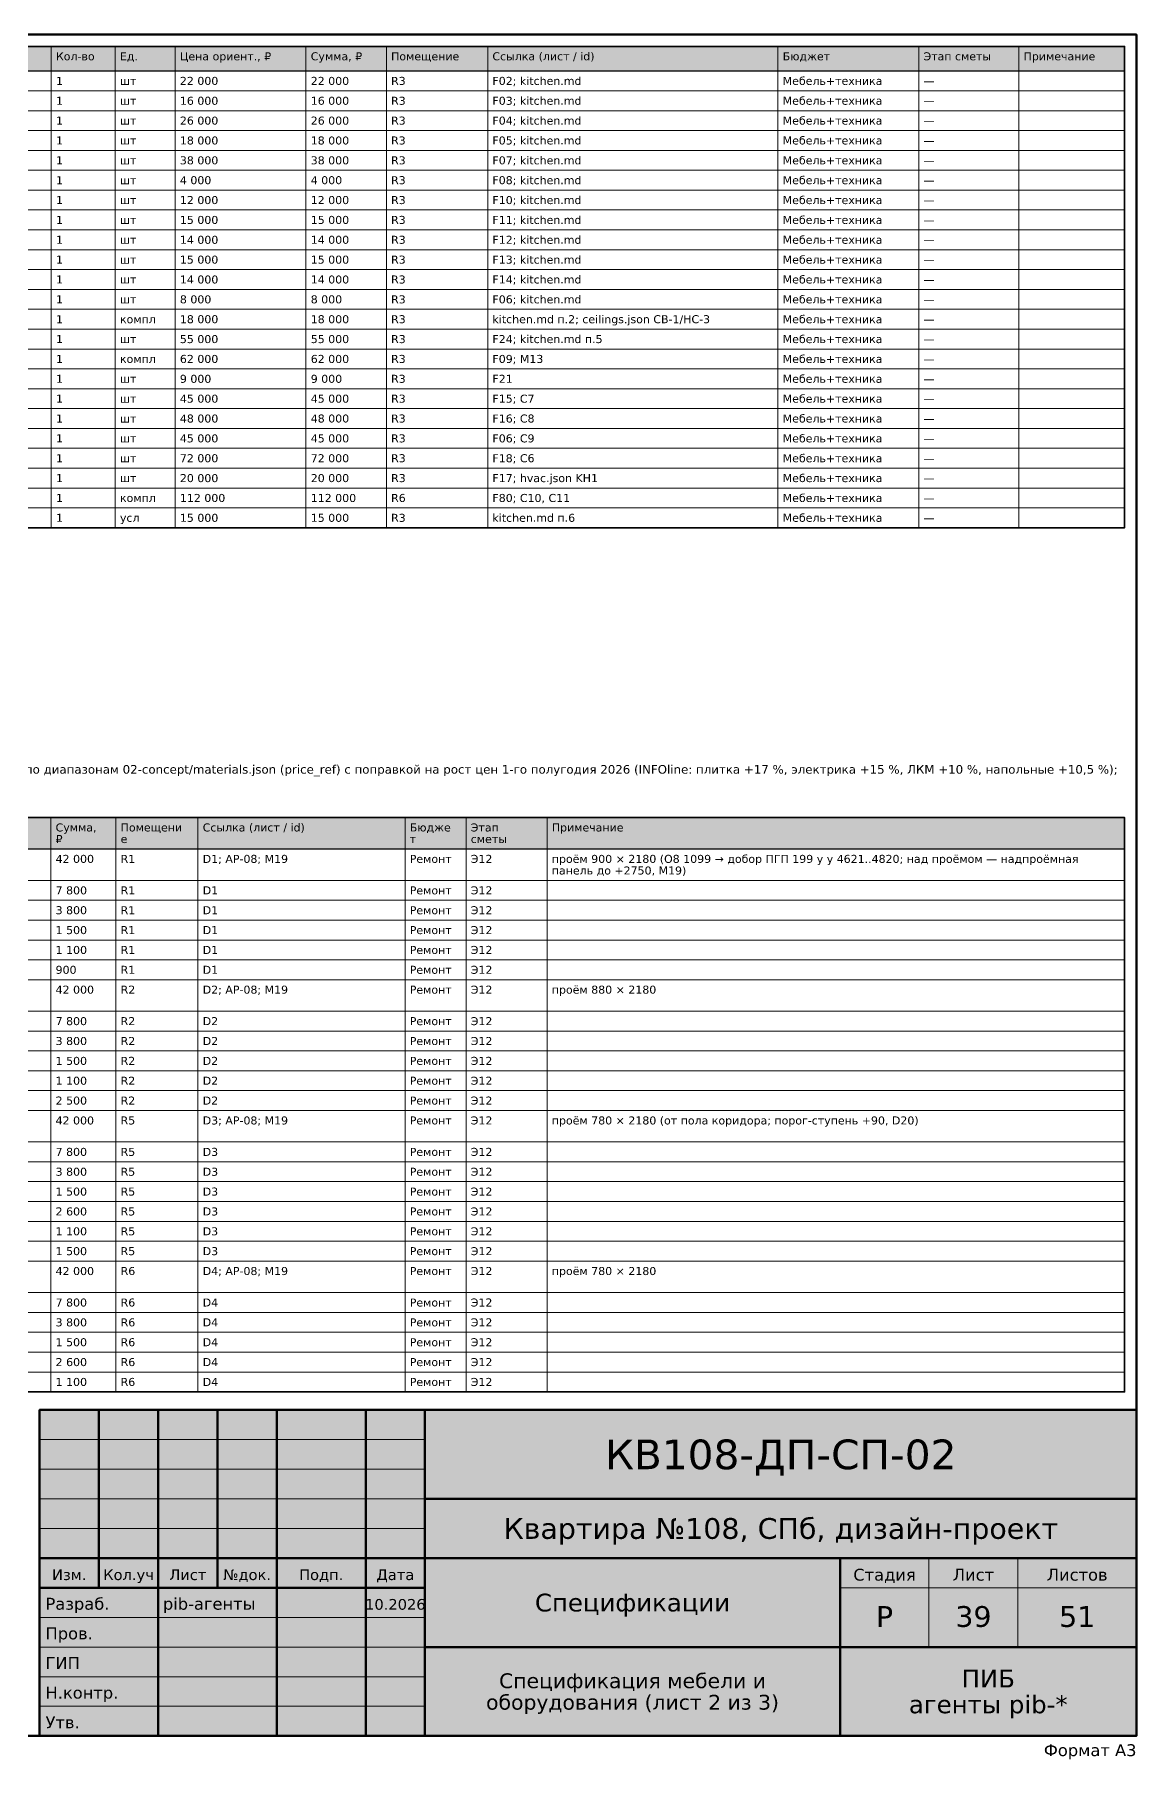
# Model space of a CAD drawing. Header units: millimetres. Extents: x 20 to 415, y 1 to 292.
# Drawn here: x 229.1 to 415, y 1 to 292 of the extents above; entities that cross this region are included whole.
import ezdxf
from ezdxf.enums import TextEntityAlignment as Align

# ---------------------------------------------------------------- set-up
doc = ezdxf.new("R2010")
doc.units = ezdxf.units.MM
doc.layers.add('FRAME', color=7, linetype='CONTINUOUS')
doc.layers.add('TEXT', color=7, linetype='CONTINUOUS')
doc.styles.add('GOST', font='DejaVuSans.ttf')

msp = doc.modelspace()

# ---------------------------------------------------------------- hatches: boundary and pattern name
at = {"layer": 'FRAME', "true_color": 0xffffff}
h = msp.add_hatch(color=7, dxfattribs=at)
h.dxf.hatch_style = 1
h.paths.add_polyline_path([(230, 5), (415, 5), (415, 60), (230, 60)])
at = {"layer": 'TEXT', "true_color": 0xe6e6e6}
h = msp.add_hatch(color=7, dxfattribs=at)
h.dxf.hatch_style = 1
h.paths.add_polyline_path([(22, 285.85), (413, 285.85), (413, 290), (22, 290)])
h = msp.add_hatch(color=7, dxfattribs=at)
h.dxf.hatch_style = 1
h.paths.add_polyline_path([(22, 154.62), (413, 154.62), (413, 159.92), (22, 159.92)])

# ---------------------------------------------------------------- linework, layer by layer
at = {"layer": 'FRAME', "color": 7, "lineweight": 50}
for points in [[(20, 5), (415, 5), (415, 292), (20, 292)], [(230, 5), (415, 5), (415, 60), (230, 60)]]:
    msp.add_lwpolyline(points, close=True, dxfattribs=at)
for points in [[(240, 30), (240, 60)], [(250, 5), (250, 60)], [(260, 30), (260, 60)], [(270, 5), (270, 60)], [(285, 5), (285, 60)], [(295, 5), (295, 60)], [(295, 45), (415, 45)], [(230, 35), (295, 35)], [(295, 35), (415, 35)], [(365, 5), (365, 35)], [(230, 30), (295, 30)], [(295, 20), (415, 20)]]:
    msp.add_lwpolyline(points, dxfattribs=at)
at = {"layer": 'FRAME', "color": 7, "lineweight": 20}
for points in [[(230, 55), (295, 55)], [(230, 50), (295, 50)], [(230, 45), (295, 45)], [(230, 40), (295, 40)], [(380, 20), (380, 35)], [(395, 20), (395, 35)], [(365, 30), (415, 30)], [(230, 25), (295, 25)], [(230, 20), (295, 20)], [(230, 15), (295, 15)], [(230, 10), (295, 10)]]:
    msp.add_lwpolyline(points, dxfattribs=at)
at = {"layer": 'TEXT', "color": 7, "lineweight": 25}
for points in [[(22, 285.85), (413, 285.85), (413, 290), (22, 290)], [(22, 154.62), (413, 154.62), (413, 159.92), (22, 159.92)]]:
    msp.add_lwpolyline(points, close=True, dxfattribs=at)
at = {"layer": 'TEXT', "color": 7, "lineweight": 35}
for points in [[(22, 208.8), (413, 208.8), (413, 290), (22, 290)], [(22, 63.04), (413, 63.04), (413, 159.92), (22, 159.92)]]:
    msp.add_lwpolyline(points, close=True, dxfattribs=at)
at = {"layer": 'TEXT', "color": 7, "lineweight": 15}
for points in [[(231.96, 290), (231.96, 285.85)], [(242.75, 290), (242.75, 285.85)], [(252.86, 290), (252.86, 285.85)], [(274.93, 290), (274.93, 285.85)], [(288.48, 290), (288.48, 285.85)], [(305.57, 290), (305.57, 285.85)], [(354.53, 290), (354.53, 285.85)], [(378.28, 290), (378.28, 285.85)], [(395.16, 290), (395.16, 285.85)], [(413, 290), (413, 285.85)], [(231.96, 285.85), (231.96, 282.5)], [(242.75, 285.85), (242.75, 282.5)], [(252.86, 285.85), (252.86, 282.5)], [(274.93, 285.85), (274.93, 282.5)], [(288.48, 285.85), (288.48, 282.5)], [(305.57, 285.85), (305.57, 282.5)], [(354.53, 285.85), (354.53, 282.5)], [(378.28, 285.85), (378.28, 282.5)], [(395.16, 285.85), (395.16, 282.5)], [(413, 285.85), (413, 282.5)], [(231.96, 282.5), (231.96, 279.15)], [(242.75, 282.5), (242.75, 279.15)], [(252.86, 282.5), (252.86, 279.15)], [(274.93, 282.5), (274.93, 279.15)], [(288.48, 282.5), (288.48, 279.15)], [(305.57, 282.5), (305.57, 279.15)], [(354.53, 282.5), (354.53, 279.15)], [(378.28, 282.5), (378.28, 279.15)], [(395.16, 282.5), (395.16, 279.15)], [(413, 282.5), (413, 279.15)], [(231.96, 279.15), (231.96, 275.8)], [(242.75, 279.15), (242.75, 275.8)], [(252.86, 279.15), (252.86, 275.8)], [(274.93, 279.15), (274.93, 275.8)], [(288.48, 279.15), (288.48, 275.8)], [(305.57, 279.15), (305.57, 275.8)], [(354.53, 279.15), (354.53, 275.8)], [(378.28, 279.15), (378.28, 275.8)], [(395.16, 279.15), (395.16, 275.8)], [(413, 279.15), (413, 275.8)], [(231.96, 275.8), (231.96, 272.45)], [(242.75, 275.8), (242.75, 272.45)], [(252.86, 275.8), (252.86, 272.45)], [(274.93, 275.8), (274.93, 272.45)], [(288.48, 275.8), (288.48, 272.45)], [(305.57, 275.8), (305.57, 272.45)], [(354.53, 275.8), (354.53, 272.45)], [(378.28, 275.8), (378.28, 272.45)], [(395.16, 275.8), (395.16, 272.45)], [(413, 275.8), (413, 272.45)], [(231.96, 272.45), (231.96, 269.1)], [(242.75, 272.45), (242.75, 269.1)], [(252.86, 272.45), (252.86, 269.1)], [(274.93, 272.45), (274.93, 269.1)], [(288.48, 272.45), (288.48, 269.1)], [(305.57, 272.45), (305.57, 269.1)], [(354.53, 272.45), (354.53, 269.1)], [(378.28, 272.45), (378.28, 269.1)], [(395.16, 272.45), (395.16, 269.1)], [(413, 272.45), (413, 269.1)], [(231.96, 269.1), (231.96, 265.75)], [(242.75, 269.1), (242.75, 265.75)], [(252.86, 269.1), (252.86, 265.75)], [(274.93, 269.1), (274.93, 265.75)], [(288.48, 269.1), (288.48, 265.75)], [(305.57, 269.1), (305.57, 265.75)], [(354.53, 269.1), (354.53, 265.75)], [(378.28, 269.1), (378.28, 265.75)], [(395.16, 269.1), (395.16, 265.75)], [(413, 269.1), (413, 265.75)], [(231.96, 265.75), (231.96, 262.4)], [(242.75, 265.75), (242.75, 262.4)], [(252.86, 265.75), (252.86, 262.4)], [(274.93, 265.75), (274.93, 262.4)], [(288.48, 265.75), (288.48, 262.4)], [(305.57, 265.75), (305.57, 262.4)], [(354.53, 265.75), (354.53, 262.4)], [(378.28, 265.75), (378.28, 262.4)], [(395.16, 265.75), (395.16, 262.4)], [(413, 265.75), (413, 262.4)], [(231.96, 262.4), (231.96, 259.05)], [(242.75, 262.4), (242.75, 259.05)], [(252.86, 262.4), (252.86, 259.05)], [(274.93, 262.4), (274.93, 259.05)], [(288.48, 262.4), (288.48, 259.05)], [(305.57, 262.4), (305.57, 259.05)], [(354.53, 262.4), (354.53, 259.05)], [(378.28, 262.4), (378.28, 259.05)], [(395.16, 262.4), (395.16, 259.05)], [(413, 262.4), (413, 259.05)], [(231.96, 259.05), (231.96, 255.7)], [(242.75, 259.05), (242.75, 255.7)], [(252.86, 259.05), (252.86, 255.7)], [(274.93, 259.05), (274.93, 255.7)], [(288.48, 259.05), (288.48, 255.7)], [(305.57, 259.05), (305.57, 255.7)], [(354.53, 259.05), (354.53, 255.7)], [(378.28, 259.05), (378.28, 255.7)], [(395.16, 259.05), (395.16, 255.7)], [(413, 259.05), (413, 255.7)], [(231.96, 255.7), (231.96, 252.35)], [(242.75, 255.7), (242.75, 252.35)], [(252.86, 255.7), (252.86, 252.35)], [(274.93, 255.7), (274.93, 252.35)], [(288.48, 255.7), (288.48, 252.35)], [(305.57, 255.7), (305.57, 252.35)], [(354.53, 255.7), (354.53, 252.35)], [(378.28, 255.7), (378.28, 252.35)], [(395.16, 255.7), (395.16, 252.35)], [(413, 255.7), (413, 252.35)], [(231.96, 252.35), (231.96, 249)], [(242.75, 252.35), (242.75, 249)], [(252.86, 252.35), (252.86, 249)], [(274.93, 252.35), (274.93, 249)], [(288.48, 252.35), (288.48, 249)], [(305.57, 252.35), (305.57, 249)], [(354.53, 252.35), (354.53, 249)], [(378.28, 252.35), (378.28, 249)], [(395.16, 252.35), (395.16, 249)], [(413, 252.35), (413, 249)], [(231.96, 249), (231.96, 245.65)], [(242.75, 249), (242.75, 245.65)], [(252.86, 249), (252.86, 245.65)], [(274.93, 249), (274.93, 245.65)], [(288.48, 249), (288.48, 245.65)], [(305.57, 249), (305.57, 245.65)], [(354.53, 249), (354.53, 245.65)], [(378.28, 249), (378.28, 245.65)], [(395.16, 249), (395.16, 245.65)], [(413, 249), (413, 245.65)], [(231.96, 245.65), (231.96, 242.3)], [(242.75, 245.65), (242.75, 242.3)], [(252.86, 245.65), (252.86, 242.3)], [(274.93, 245.65), (274.93, 242.3)], [(288.48, 245.65), (288.48, 242.3)], [(305.57, 245.65), (305.57, 242.3)], [(354.53, 245.65), (354.53, 242.3)], [(378.28, 245.65), (378.28, 242.3)], [(395.16, 245.65), (395.16, 242.3)], [(413, 245.65), (413, 242.3)], [(231.96, 242.3), (231.96, 238.95)], [(242.75, 242.3), (242.75, 238.95)], [(252.86, 242.3), (252.86, 238.95)], [(274.93, 242.3), (274.93, 238.95)], [(288.48, 242.3), (288.48, 238.95)], [(305.57, 242.3), (305.57, 238.95)], [(354.53, 242.3), (354.53, 238.95)], [(378.28, 242.3), (378.28, 238.95)], [(395.16, 242.3), (395.16, 238.95)], [(413, 242.3), (413, 238.95)], [(231.96, 238.95), (231.96, 235.6)], [(242.75, 238.95), (242.75, 235.6)], [(252.86, 238.95), (252.86, 235.6)], [(274.93, 238.95), (274.93, 235.6)], [(288.48, 238.95), (288.48, 235.6)], [(305.57, 238.95), (305.57, 235.6)], [(354.53, 238.95), (354.53, 235.6)], [(378.28, 238.95), (378.28, 235.6)], [(395.16, 238.95), (395.16, 235.6)], [(413, 238.95), (413, 235.6)], [(231.96, 235.6), (231.96, 232.25)], [(242.75, 235.6), (242.75, 232.25)], [(252.86, 235.6), (252.86, 232.25)], [(274.93, 235.6), (274.93, 232.25)], [(288.48, 235.6), (288.48, 232.25)], [(305.57, 235.6), (305.57, 232.25)], [(354.53, 235.6), (354.53, 232.25)], [(378.28, 235.6), (378.28, 232.25)], [(395.16, 235.6), (395.16, 232.25)], [(413, 235.6), (413, 232.25)], [(231.96, 232.25), (231.96, 228.9)], [(242.75, 232.25), (242.75, 228.9)], [(252.86, 232.25), (252.86, 228.9)], [(274.93, 232.25), (274.93, 228.9)], [(288.48, 232.25), (288.48, 228.9)], [(305.57, 232.25), (305.57, 228.9)], [(354.53, 232.25), (354.53, 228.9)], [(378.28, 232.25), (378.28, 228.9)], [(395.16, 232.25), (395.16, 228.9)], [(413, 232.25), (413, 228.9)], [(231.96, 228.9), (231.96, 225.55)], [(242.75, 228.9), (242.75, 225.55)], [(252.86, 228.9), (252.86, 225.55)], [(274.93, 228.9), (274.93, 225.55)], [(288.48, 228.9), (288.48, 225.55)], [(305.57, 228.9), (305.57, 225.55)], [(354.53, 228.9), (354.53, 225.55)], [(378.28, 228.9), (378.28, 225.55)], [(395.16, 228.9), (395.16, 225.55)], [(413, 228.9), (413, 225.55)], [(231.96, 225.55), (231.96, 222.2)], [(242.75, 225.55), (242.75, 222.2)], [(252.86, 225.55), (252.86, 222.2)], [(274.93, 225.55), (274.93, 222.2)], [(288.48, 225.55), (288.48, 222.2)], [(305.57, 225.55), (305.57, 222.2)], [(354.53, 225.55), (354.53, 222.2)], [(378.28, 225.55), (378.28, 222.2)], [(395.16, 225.55), (395.16, 222.2)], [(413, 225.55), (413, 222.2)], [(231.96, 222.2), (231.96, 218.85)], [(242.75, 222.2), (242.75, 218.85)], [(252.86, 222.2), (252.86, 218.85)], [(274.93, 222.2), (274.93, 218.85)], [(288.48, 222.2), (288.48, 218.85)], [(305.57, 222.2), (305.57, 218.85)], [(354.53, 222.2), (354.53, 218.85)], [(378.28, 222.2), (378.28, 218.85)], [(395.16, 222.2), (395.16, 218.85)], [(413, 222.2), (413, 218.85)], [(231.96, 218.85), (231.96, 215.5)], [(242.75, 218.85), (242.75, 215.5)], [(252.86, 218.85), (252.86, 215.5)], [(274.93, 218.85), (274.93, 215.5)], [(288.48, 218.85), (288.48, 215.5)], [(305.57, 218.85), (305.57, 215.5)], [(354.53, 218.85), (354.53, 215.5)], [(378.28, 218.85), (378.28, 215.5)], [(395.16, 218.85), (395.16, 215.5)], [(413, 218.85), (413, 215.5)], [(231.96, 215.5), (231.96, 212.15)], [(242.75, 215.5), (242.75, 212.15)], [(252.86, 215.5), (252.86, 212.15)], [(274.93, 215.5), (274.93, 212.15)], [(288.48, 215.5), (288.48, 212.15)], [(305.57, 215.5), (305.57, 212.15)], [(354.53, 215.5), (354.53, 212.15)], [(378.28, 215.5), (378.28, 212.15)], [(395.16, 215.5), (395.16, 212.15)], [(413, 215.5), (413, 212.15)], [(231.96, 212.15), (231.96, 208.8)], [(242.75, 212.15), (242.75, 208.8)], [(252.86, 212.15), (252.86, 208.8)], [(274.93, 212.15), (274.93, 208.8)], [(288.48, 212.15), (288.48, 208.8)], [(305.57, 212.15), (305.57, 208.8)], [(354.53, 212.15), (354.53, 208.8)], [(378.28, 212.15), (378.28, 208.8)], [(395.16, 212.15), (395.16, 208.8)], [(413, 212.15), (413, 208.8)], [(231.9, 159.92), (231.9, 154.62)], [(242.87, 159.92), (242.87, 154.62)], [(256.71, 159.92), (256.71, 154.62)], [(291.63, 159.92), (291.63, 154.62)], [(301.92, 159.92), (301.92, 154.62)], [(315.59, 159.92), (315.59, 154.62)], [(413, 159.92), (413, 154.62)], [(231.9, 154.62), (231.9, 149.31)], [(242.87, 154.62), (242.87, 149.31)], [(256.71, 154.62), (256.71, 149.31)], [(291.63, 154.62), (291.63, 149.31)], [(301.92, 154.62), (301.92, 149.31)], [(315.59, 154.62), (315.59, 149.31)], [(413, 154.62), (413, 149.31)], [(231.9, 149.31), (231.9, 145.96)], [(242.87, 149.31), (242.87, 145.96)], [(256.71, 149.31), (256.71, 145.96)], [(291.63, 149.31), (291.63, 145.96)], [(301.92, 149.31), (301.92, 145.96)], [(315.59, 149.31), (315.59, 145.96)], [(413, 149.31), (413, 145.96)], [(231.9, 145.96), (231.9, 142.61)], [(242.87, 145.96), (242.87, 142.61)], [(256.71, 145.96), (256.71, 142.61)], [(291.63, 145.96), (291.63, 142.61)], [(301.92, 145.96), (301.92, 142.61)], [(315.59, 145.96), (315.59, 142.61)], [(413, 145.96), (413, 142.61)], [(231.9, 142.61), (231.9, 139.26)], [(242.87, 142.61), (242.87, 139.26)], [(256.71, 142.61), (256.71, 139.26)], [(291.63, 142.61), (291.63, 139.26)], [(301.92, 142.61), (301.92, 139.26)], [(315.59, 142.61), (315.59, 139.26)], [(413, 142.61), (413, 139.26)], [(231.9, 139.26), (231.9, 135.91)], [(242.87, 139.26), (242.87, 135.91)], [(256.71, 139.26), (256.71, 135.91)], [(291.63, 139.26), (291.63, 135.91)], [(301.92, 139.26), (301.92, 135.91)], [(315.59, 139.26), (315.59, 135.91)], [(413, 139.26), (413, 135.91)], [(231.9, 135.91), (231.9, 132.56)], [(242.87, 135.91), (242.87, 132.56)], [(256.71, 135.91), (256.71, 132.56)], [(291.63, 135.91), (291.63, 132.56)], [(301.92, 135.91), (301.92, 132.56)], [(315.59, 135.91), (315.59, 132.56)], [(413, 135.91), (413, 132.56)], [(231.9, 132.56), (231.9, 127.25)], [(242.87, 132.56), (242.87, 127.25)], [(256.71, 132.56), (256.71, 127.25)], [(291.63, 132.56), (291.63, 127.25)], [(301.92, 132.56), (301.92, 127.25)], [(315.59, 132.56), (315.59, 127.25)], [(413, 132.56), (413, 127.25)], [(231.9, 127.25), (231.9, 123.9)], [(242.87, 127.25), (242.87, 123.9)], [(256.71, 127.25), (256.71, 123.9)], [(291.63, 127.25), (291.63, 123.9)], [(301.92, 127.25), (301.92, 123.9)], [(315.59, 127.25), (315.59, 123.9)], [(413, 127.25), (413, 123.9)], [(231.9, 123.9), (231.9, 120.55)], [(242.87, 123.9), (242.87, 120.55)], [(256.71, 123.9), (256.71, 120.55)], [(291.63, 123.9), (291.63, 120.55)], [(301.92, 123.9), (301.92, 120.55)], [(315.59, 123.9), (315.59, 120.55)], [(413, 123.9), (413, 120.55)], [(231.9, 120.55), (231.9, 117.2)], [(242.87, 120.55), (242.87, 117.2)], [(256.71, 120.55), (256.71, 117.2)], [(291.63, 120.55), (291.63, 117.2)], [(301.92, 120.55), (301.92, 117.2)], [(315.59, 120.55), (315.59, 117.2)], [(413, 120.55), (413, 117.2)], [(231.9, 117.2), (231.9, 113.85)], [(242.87, 117.2), (242.87, 113.85)], [(256.71, 117.2), (256.71, 113.85)], [(291.63, 117.2), (291.63, 113.85)], [(301.92, 117.2), (301.92, 113.85)], [(315.59, 117.2), (315.59, 113.85)], [(413, 117.2), (413, 113.85)], [(231.9, 113.85), (231.9, 110.5)], [(242.87, 113.85), (242.87, 110.5)], [(256.71, 113.85), (256.71, 110.5)], [(291.63, 113.85), (291.63, 110.5)], [(301.92, 113.85), (301.92, 110.5)], [(315.59, 113.85), (315.59, 110.5)], [(413, 113.85), (413, 110.5)], [(231.9, 110.5), (231.9, 105.2)], [(242.87, 110.5), (242.87, 105.2)], [(256.71, 110.5), (256.71, 105.2)], [(291.63, 110.5), (291.63, 105.2)], [(301.92, 110.5), (301.92, 105.2)], [(315.59, 110.5), (315.59, 105.2)], [(413, 110.5), (413, 105.2)], [(231.9, 105.2), (231.9, 101.85)], [(242.87, 105.2), (242.87, 101.85)], [(256.71, 105.2), (256.71, 101.85)], [(291.63, 105.2), (291.63, 101.85)], [(301.92, 105.2), (301.92, 101.85)], [(315.59, 105.2), (315.59, 101.85)], [(413, 105.2), (413, 101.85)], [(231.9, 101.85), (231.9, 98.5)], [(242.87, 101.85), (242.87, 98.5)], [(256.71, 101.85), (256.71, 98.5)], [(291.63, 101.85), (291.63, 98.5)], [(301.92, 101.85), (301.92, 98.5)], [(315.59, 101.85), (315.59, 98.5)], [(413, 101.85), (413, 98.5)], [(231.9, 98.5), (231.9, 95.15)], [(242.87, 98.5), (242.87, 95.15)], [(256.71, 98.5), (256.71, 95.15)], [(291.63, 98.5), (291.63, 95.15)], [(301.92, 98.5), (301.92, 95.15)], [(315.59, 98.5), (315.59, 95.15)], [(413, 98.5), (413, 95.15)], [(231.9, 95.15), (231.9, 91.8)], [(242.87, 95.15), (242.87, 91.8)], [(256.71, 95.15), (256.71, 91.8)], [(291.63, 95.15), (291.63, 91.8)], [(301.92, 95.15), (301.92, 91.8)], [(315.59, 95.15), (315.59, 91.8)], [(413, 95.15), (413, 91.8)], [(231.9, 91.8), (231.9, 88.45)], [(242.87, 91.8), (242.87, 88.45)], [(256.71, 91.8), (256.71, 88.45)], [(291.63, 91.8), (291.63, 88.45)], [(301.92, 91.8), (301.92, 88.45)], [(315.59, 91.8), (315.59, 88.45)], [(413, 91.8), (413, 88.45)], [(231.9, 88.45), (231.9, 85.1)], [(242.87, 88.45), (242.87, 85.1)], [(256.71, 88.45), (256.71, 85.1)], [(291.63, 88.45), (291.63, 85.1)], [(301.92, 88.45), (301.92, 85.1)], [(315.59, 88.45), (315.59, 85.1)], [(413, 88.45), (413, 85.1)], [(231.9, 85.1), (231.9, 79.79)], [(242.87, 85.1), (242.87, 79.79)], [(256.71, 85.1), (256.71, 79.79)], [(291.63, 85.1), (291.63, 79.79)], [(301.92, 85.1), (301.92, 79.79)], [(315.59, 85.1), (315.59, 79.79)], [(413, 85.1), (413, 79.79)], [(231.9, 79.79), (231.9, 76.44)], [(242.87, 79.79), (242.87, 76.44)], [(256.71, 79.79), (256.71, 76.44)], [(291.63, 79.79), (291.63, 76.44)], [(301.92, 79.79), (301.92, 76.44)], [(315.59, 79.79), (315.59, 76.44)], [(413, 79.79), (413, 76.44)], [(231.9, 76.44), (231.9, 73.09)], [(242.87, 76.44), (242.87, 73.09)], [(256.71, 76.44), (256.71, 73.09)], [(291.63, 76.44), (291.63, 73.09)], [(301.92, 76.44), (301.92, 73.09)], [(315.59, 76.44), (315.59, 73.09)], [(413, 76.44), (413, 73.09)], [(231.9, 73.09), (231.9, 69.74)], [(242.87, 73.09), (242.87, 69.74)], [(256.71, 73.09), (256.71, 69.74)], [(291.63, 73.09), (291.63, 69.74)], [(301.92, 73.09), (301.92, 69.74)], [(315.59, 73.09), (315.59, 69.74)], [(413, 73.09), (413, 69.74)], [(231.9, 69.74), (231.9, 66.39)], [(242.87, 69.74), (242.87, 66.39)], [(256.71, 69.74), (256.71, 66.39)], [(291.63, 69.74), (291.63, 66.39)], [(301.92, 69.74), (301.92, 66.39)], [(315.59, 69.74), (315.59, 66.39)], [(413, 69.74), (413, 66.39)], [(231.9, 66.39), (231.9, 63.04)], [(242.87, 66.39), (242.87, 63.04)], [(256.71, 66.39), (256.71, 63.04)], [(291.63, 66.39), (291.63, 63.04)], [(301.92, 66.39), (301.92, 63.04)], [(315.59, 66.39), (315.59, 63.04)], [(413, 66.39), (413, 63.04)]]:
    msp.add_lwpolyline(points, dxfattribs=at)
for points in [[(22, 282.5), (413, 282.5), (413, 285.85), (22, 285.85)], [(22, 279.15), (413, 279.15), (413, 282.5), (22, 282.5)], [(22, 275.8), (413, 275.8), (413, 279.15), (22, 279.15)], [(22, 272.45), (413, 272.45), (413, 275.8), (22, 275.8)], [(22, 269.1), (413, 269.1), (413, 272.45), (22, 272.45)], [(22, 265.75), (413, 265.75), (413, 269.1), (22, 269.1)], [(22, 262.4), (413, 262.4), (413, 265.75), (22, 265.75)], [(22, 259.05), (413, 259.05), (413, 262.4), (22, 262.4)], [(22, 255.7), (413, 255.7), (413, 259.05), (22, 259.05)], [(22, 252.35), (413, 252.35), (413, 255.7), (22, 255.7)], [(22, 249), (413, 249), (413, 252.35), (22, 252.35)], [(22, 245.65), (413, 245.65), (413, 249), (22, 249)], [(22, 242.3), (413, 242.3), (413, 245.65), (22, 245.65)], [(22, 238.95), (413, 238.95), (413, 242.3), (22, 242.3)], [(22, 235.6), (413, 235.6), (413, 238.95), (22, 238.95)], [(22, 232.25), (413, 232.25), (413, 235.6), (22, 235.6)], [(22, 228.9), (413, 228.9), (413, 232.25), (22, 232.25)], [(22, 225.55), (413, 225.55), (413, 228.9), (22, 228.9)], [(22, 222.2), (413, 222.2), (413, 225.55), (22, 225.55)], [(22, 218.85), (413, 218.85), (413, 222.2), (22, 222.2)], [(22, 215.5), (413, 215.5), (413, 218.85), (22, 218.85)], [(22, 212.15), (413, 212.15), (413, 215.5), (22, 215.5)], [(22, 208.8), (413, 208.8), (413, 212.15), (22, 212.15)], [(22, 149.31), (413, 149.31), (413, 154.62), (22, 154.62)], [(22, 145.96), (413, 145.96), (413, 149.31), (22, 149.31)], [(22, 142.61), (413, 142.61), (413, 145.96), (22, 145.96)], [(22, 139.26), (413, 139.26), (413, 142.61), (22, 142.61)], [(22, 135.91), (413, 135.91), (413, 139.26), (22, 139.26)], [(22, 132.56), (413, 132.56), (413, 135.91), (22, 135.91)], [(22, 127.25), (413, 127.25), (413, 132.56), (22, 132.56)], [(22, 123.9), (413, 123.9), (413, 127.25), (22, 127.25)], [(22, 120.55), (413, 120.55), (413, 123.9), (22, 123.9)], [(22, 117.2), (413, 117.2), (413, 120.55), (22, 120.55)], [(22, 113.85), (413, 113.85), (413, 117.2), (22, 117.2)], [(22, 110.5), (413, 110.5), (413, 113.85), (22, 113.85)], [(22, 105.2), (413, 105.2), (413, 110.5), (22, 110.5)], [(22, 101.85), (413, 101.85), (413, 105.2), (22, 105.2)], [(22, 98.5), (413, 98.5), (413, 101.85), (22, 101.85)], [(22, 95.15), (413, 95.15), (413, 98.5), (22, 98.5)], [(22, 91.8), (413, 91.8), (413, 95.15), (22, 95.15)], [(22, 88.45), (413, 88.45), (413, 91.8), (22, 91.8)], [(22, 85.1), (413, 85.1), (413, 88.45), (22, 88.45)], [(22, 79.79), (413, 79.79), (413, 85.1), (22, 85.1)], [(22, 76.44), (413, 76.44), (413, 79.79), (22, 79.79)], [(22, 73.09), (413, 73.09), (413, 76.44), (22, 76.44)], [(22, 69.74), (413, 69.74), (413, 73.09), (22, 73.09)], [(22, 66.39), (413, 66.39), (413, 69.74), (22, 69.74)], [(22, 63.04), (413, 63.04), (413, 66.39), (22, 66.39)]]:
    msp.add_lwpolyline(points, close=True, dxfattribs=at)

# ---------------------------------------------------------------- texts
at = {"layer": 'FRAME', "color": 7, "style": 'GOST'}
for s, height, p in [('КВ108-ДП-СП-02', 5, (355, 50)), ('Квартира №108, СПб, дизайн-проект', 3.5, (355, 38.25)), ('Изм.', 1.8, (235, 31.3)), ('Кол.уч', 1.8, (245, 31.3)), ('Лист', 1.8, (255, 31.3)), ('№док.', 1.8, (265, 31.3)), ('Подп.', 1.8, (277.5, 31.3)), ('Дата', 1.8, (290, 31.3)), ('Стадия', 2, (372.5, 31.2)), ('Лист', 2, (387.5, 31.2)), ('Листов', 2, (405, 31.2)), ('10.2026', 1.8, (290, 26.3)), ('Спецификации', 3, (330, 26)), ('Р', 3.5, (372.5, 23.4)), ('39', 3.5, (387.5, 23.4)), ('51', 3.5, (405, 23.4)), ('Спецификация мебели и', 2.5, (330, 13.06)), ('ПИБ', 3, (390, 13.18)), ('оборудования (лист 2 из 3)', 2.5, (330, 9.44)), ('агенты pib-*', 3, (390, 8.83))]:
    msp.add_text(s, height=height, dxfattribs=at).set_placement(p, align=Align.CENTER)
for s, p in [('Разраб.', (231, 26.3)), ('pib-агенты', (250.8, 26.3)), ('Пров.', (231, 21.3)), ('ГИП', (231, 16.3)), ('Н.контр.', (231, 11.3)), ('Утв.', (231, 6.3))]:
    msp.add_text(s, height=2, dxfattribs=at).set_placement(p)
msp.add_text('Формат A3', height=2, dxfattribs=at).set_placement((415, 1.6), align=Align.RIGHT)
at = {"layer": 'TEXT', "color": 7, "style": 'GOST'}
for s, height, p in [('Кол-во', 1.35, (232.76, 287.65)), ('Ед.', 1.35, (243.55, 287.65)), ('Цена ориент., ₽', 1.35, (253.66, 287.65)), ('Сумма, ₽', 1.35, (275.73, 287.65)), ('Помещение', 1.35, (289.28, 287.65)), ('Ссылка (лист / id)', 1.35, (306.37, 287.65)), ('Бюджет', 1.35, (355.33, 287.65)), ('Этап сметы', 1.35, (379.08, 287.65)), ('Примечание', 1.35, (395.96, 287.65)), ('1', 1.35, (232.76, 283.5)), ('шт', 1.35, (243.55, 283.5)), ('22 000', 1.35, (253.66, 283.5)), ('22 000', 1.35, (275.73, 283.5)), ('R3', 1.35, (289.28, 283.5)), ('F02; kitchen.md', 1.35, (306.37, 283.5)), ('Мебель+техника', 1.35, (355.33, 283.5)), ('—', 1.35, (379.08, 283.5)), ('1', 1.35, (232.76, 280.15)), ('шт', 1.35, (243.55, 280.15)), ('16 000', 1.35, (253.66, 280.15)), ('16 000', 1.35, (275.73, 280.15)), ('R3', 1.35, (289.28, 280.15)), ('F03; kitchen.md', 1.35, (306.37, 280.15)), ('Мебель+техника', 1.35, (355.33, 280.15)), ('—', 1.35, (379.08, 280.15)), ('1', 1.35, (232.76, 276.8)), ('шт', 1.35, (243.55, 276.8)), ('26 000', 1.35, (253.66, 276.8)), ('26 000', 1.35, (275.73, 276.8)), ('R3', 1.35, (289.28, 276.8)), ('F04; kitchen.md', 1.35, (306.37, 276.8)), ('Мебель+техника', 1.35, (355.33, 276.8)), ('—', 1.35, (379.08, 276.8)), ('1', 1.35, (232.76, 273.45)), ('шт', 1.35, (243.55, 273.45)), ('18 000', 1.35, (253.66, 273.45)), ('18 000', 1.35, (275.73, 273.45)), ('R3', 1.35, (289.28, 273.45)), ('F05; kitchen.md', 1.35, (306.37, 273.45)), ('Мебель+техника', 1.35, (355.33, 273.45)), ('—', 1.35, (379.08, 273.45)), ('1', 1.35, (232.76, 270.1)), ('шт', 1.35, (243.55, 270.1)), ('38 000', 1.35, (253.66, 270.1)), ('38 000', 1.35, (275.73, 270.1)), ('R3', 1.35, (289.28, 270.1)), ('F07; kitchen.md', 1.35, (306.37, 270.1)), ('Мебель+техника', 1.35, (355.33, 270.1)), ('—', 1.35, (379.08, 270.1)), ('1', 1.35, (232.76, 266.75)), ('шт', 1.35, (243.55, 266.75)), ('4 000', 1.35, (253.66, 266.75)), ('4 000', 1.35, (275.73, 266.75)), ('R3', 1.35, (289.28, 266.75)), ('F08; kitchen.md', 1.35, (306.37, 266.75)), ('Мебель+техника', 1.35, (355.33, 266.75)), ('F10; kitchen.md', 1.35, (306.37, 263.4)), ('Мебель+техника', 1.35, (355.33, 263.4)), ('—', 1.35, (379.08, 266.75)), ('1', 1.35, (232.76, 263.4)), ('шт', 1.35, (243.55, 263.4)), ('12 000', 1.35, (253.66, 263.4)), ('12 000', 1.35, (275.73, 263.4)), ('R3', 1.35, (289.28, 263.4)), ('—', 1.35, (379.08, 263.4)), ('1', 1.35, (232.76, 260.05)), ('шт', 1.35, (243.55, 260.05)), ('15 000', 1.35, (253.66, 260.05)), ('15 000', 1.35, (275.73, 260.05)), ('R3', 1.35, (289.28, 260.05)), ('F11; kitchen.md', 1.35, (306.37, 260.05)), ('Мебель+техника', 1.35, (355.33, 260.05)), ('—', 1.35, (379.08, 260.05)), ('1', 1.35, (232.76, 256.7)), ('шт', 1.35, (243.55, 256.7)), ('14 000', 1.35, (253.66, 256.7)), ('14 000', 1.35, (275.73, 256.7)), ('R3', 1.35, (289.28, 256.7)), ('F12; kitchen.md', 1.35, (306.37, 256.7)), ('Мебель+техника', 1.35, (355.33, 256.7)), ('—', 1.35, (379.08, 256.7)), ('1', 1.35, (232.76, 253.35)), ('шт', 1.35, (243.55, 253.35)), ('15 000', 1.35, (253.66, 253.35)), ('15 000', 1.35, (275.73, 253.35)), ('R3', 1.35, (289.28, 253.35)), ('F13; kitchen.md', 1.35, (306.37, 253.35)), ('Мебель+техника', 1.35, (355.33, 253.35)), ('—', 1.35, (379.08, 253.35)), ('1', 1.35, (232.76, 250)), ('шт', 1.35, (243.55, 250)), ('14 000', 1.35, (253.66, 250)), ('14 000', 1.35, (275.73, 250)), ('R3', 1.35, (289.28, 250)), ('F14; kitchen.md', 1.35, (306.37, 250)), ('Мебель+техника', 1.35, (355.33, 250)), ('—', 1.35, (379.08, 250)), ('1', 1.35, (232.76, 246.65)), ('шт', 1.35, (243.55, 246.65)), ('8 000', 1.35, (253.66, 246.65)), ('8 000', 1.35, (275.73, 246.65)), ('R3', 1.35, (289.28, 246.65)), ('F06; kitchen.md', 1.35, (306.37, 246.65)), ('Мебель+техника', 1.35, (355.33, 246.65)), ('1', 1.35, (232.76, 243.3)), ('18 000', 1.35, (253.66, 243.3)), ('18 000', 1.35, (275.73, 243.3)), ('R3', 1.35, (289.28, 243.3)), ('kitchen.md п.2; ceilings.json CB-1/HC-3', 1.35, (306.37, 243.3)), ('Мебель+техника', 1.35, (355.33, 243.3)), ('—', 1.35, (379.08, 246.65)), ('компл', 1.35, (243.55, 243.3)), ('—', 1.35, (379.08, 243.3)), ('1', 1.35, (232.76, 239.95)), ('шт', 1.35, (243.55, 239.95)), ('55 000', 1.35, (253.66, 239.95)), ('55 000', 1.35, (275.73, 239.95)), ('R3', 1.35, (289.28, 239.95)), ('F24; kitchen.md п.5', 1.35, (306.37, 239.95)), ('Мебель+техника', 1.35, (355.33, 239.95)), ('—', 1.35, (379.08, 239.95)), ('1', 1.35, (232.76, 236.6)), ('компл', 1.35, (243.55, 236.6)), ('62 000', 1.35, (253.66, 236.6)), ('62 000', 1.35, (275.73, 236.6)), ('R3', 1.35, (289.28, 236.6)), ('F09; M13', 1.35, (306.37, 236.6)), ('Мебель+техника', 1.35, (355.33, 236.6)), ('—', 1.35, (379.08, 236.6)), ('1', 1.35, (232.76, 233.25)), ('шт', 1.35, (243.55, 233.25)), ('9 000', 1.35, (253.66, 233.25)), ('9 000', 1.35, (275.73, 233.25)), ('R3', 1.35, (289.28, 233.25)), ('F21', 1.35, (306.37, 233.25)), ('Мебель+техника', 1.35, (355.33, 233.25)), ('—', 1.35, (379.08, 233.25)), ('1', 1.35, (232.76, 229.9)), ('шт', 1.35, (243.55, 229.9)), ('45 000', 1.35, (253.66, 229.9)), ('45 000', 1.35, (275.73, 229.9)), ('R3', 1.35, (289.28, 229.9)), ('F15; C7', 1.35, (306.37, 229.9)), ('Мебель+техника', 1.35, (355.33, 229.9)), ('—', 1.35, (379.08, 229.9)), ('1', 1.35, (232.76, 226.55)), ('шт', 1.35, (243.55, 226.55)), ('48 000', 1.35, (253.66, 226.55)), ('48 000', 1.35, (275.73, 226.55)), ('R3', 1.35, (289.28, 226.55)), ('F16; C8', 1.35, (306.37, 226.55)), ('Мебель+техника', 1.35, (355.33, 226.55)), ('—', 1.35, (379.08, 226.55)), ('1', 1.35, (232.76, 223.2)), ('шт', 1.35, (243.55, 223.2)), ('45 000', 1.35, (253.66, 223.2)), ('45 000', 1.35, (275.73, 223.2)), ('R3', 1.35, (289.28, 223.2)), ('F06; C9', 1.35, (306.37, 223.2)), ('Мебель+техника', 1.35, (355.33, 223.2)), ('1', 1.35, (232.76, 219.85)), ('72 000', 1.35, (253.66, 219.85)), ('72 000', 1.35, (275.73, 219.85)), ('R3', 1.35, (289.28, 219.85)), ('F18; C6', 1.35, (306.37, 219.85)), ('Мебель+техника', 1.35, (355.33, 219.85)), ('—', 1.35, (379.08, 223.2)), ('шт', 1.35, (243.55, 219.85)), ('—', 1.35, (379.08, 219.85)), ('1', 1.35, (232.76, 216.5)), ('шт', 1.35, (243.55, 216.5)), ('20 000', 1.35, (253.66, 216.5)), ('20 000', 1.35, (275.73, 216.5)), ('R3', 1.35, (289.28, 216.5)), ('F17; hvac.json KH1', 1.35, (306.37, 216.5)), ('Мебель+техника', 1.35, (355.33, 216.5)), ('—', 1.35, (379.08, 216.5)), ('1', 1.35, (232.76, 213.15)), ('компл', 1.35, (243.55, 213.15)), ('112 000', 1.35, (253.66, 213.15)), ('112 000', 1.35, (275.73, 213.15)), ('R6', 1.35, (289.28, 213.15)), ('F80; C10, C11', 1.35, (306.37, 213.15)), ('Мебель+техника', 1.35, (355.33, 213.15)), ('—', 1.35, (379.08, 213.15)), ('1', 1.35, (232.76, 209.8)), ('усл', 1.35, (243.55, 209.8)), ('15 000', 1.35, (253.66, 209.8)), ('15 000', 1.35, (275.73, 209.8)), ('R3', 1.35, (289.28, 209.8)), ('kitchen.md п.6', 1.35, (306.37, 209.8)), ('Мебель+техника', 1.35, (355.33, 209.8)), ('—', 1.35, (379.08, 209.8)), ('Цены — ориентировочные для Санкт-Петербурга на 10.2026 (средний сегмент, розница/подрядчики), не являются офертой и подлежат проверке у поставщиков перед закупкой. Материалы — по диапазонам 02-concept/materials.json (price_ref) с поправкой на рост цен 1-го полугодия 2026 (INFOline: плитка +17 %, электрика +15 %, ЛКМ +10 %, напольные +10,5 %);', 1.45, (22, 167.32)), ('Сумма,', 1.35, (232.7, 157.57)), ('Помещени', 1.35, (243.67, 157.57)), ('Ссылка (лист / id)', 1.35, (257.51, 157.57)), ('Бюдже', 1.35, (292.43, 157.57)), ('Этап', 1.35, (302.72, 157.57)), ('Примечание', 1.35, (316.39, 157.57)), ('₽', 1.35, (232.7, 155.62)), ('е', 1.35, (243.67, 155.62)), ('т', 1.35, (292.43, 155.62)), ('сметы', 1.35, (302.72, 155.62)), ('42 000', 1.35, (232.7, 152.27)), ('R1', 1.35, (243.67, 152.27)), ('D1; АР-08; M19', 1.35, (257.51, 152.27)), ('Ремонт', 1.35, (292.43, 152.27)), ('Э12', 1.35, (302.72, 152.27)), ('проём 900 × 2180 (O8 1099 → добор ПГП 199 у y 4621..4820; над проёмом — надпроёмная', 1.35, (316.39, 152.27)), ('панель до +2750, M19)', 1.35, (316.39, 150.31)), ('7 800', 1.35, (232.7, 146.96)), ('R1', 1.35, (243.67, 146.96)), ('D1', 1.35, (257.51, 146.96)), ('Ремонт', 1.35, (292.43, 146.96)), ('Э12', 1.35, (302.72, 146.96)), ('3 800', 1.35, (232.7, 143.61)), ('R1', 1.35, (243.67, 143.61)), ('D1', 1.35, (257.51, 143.61)), ('Ремонт', 1.35, (292.43, 143.61)), ('Э12', 1.35, (302.72, 143.61)), ('1 500', 1.35, (232.7, 140.26)), ('R1', 1.35, (243.67, 140.26)), ('D1', 1.35, (257.51, 140.26)), ('Ремонт', 1.35, (292.43, 140.26)), ('Э12', 1.35, (302.72, 140.26)), ('1 100', 1.35, (232.7, 136.91)), ('R1', 1.35, (243.67, 136.91)), ('D1', 1.35, (257.51, 136.91)), ('Ремонт', 1.35, (292.43, 136.91)), ('Э12', 1.35, (302.72, 136.91)), ('900', 1.35, (232.7, 133.56)), ('R1', 1.35, (243.67, 133.56)), ('D1', 1.35, (257.51, 133.56)), ('Ремонт', 1.35, (292.43, 133.56)), ('Э12', 1.35, (302.72, 133.56)), ('42 000', 1.35, (232.7, 130.21)), ('R2', 1.35, (243.67, 130.21)), ('D2; АР-08; M19', 1.35, (257.51, 130.21)), ('Ремонт', 1.35, (292.43, 130.21)), ('Э12', 1.35, (302.72, 130.21)), ('проём 880 × 2180', 1.35, (316.39, 130.21)), ('7 800', 1.35, (232.7, 124.9)), ('R2', 1.35, (243.67, 124.9)), ('D2', 1.35, (257.51, 124.9)), ('Ремонт', 1.35, (292.43, 124.9)), ('Э12', 1.35, (302.72, 124.9)), ('3 800', 1.35, (232.7, 121.55)), ('R2', 1.35, (243.67, 121.55)), ('D2', 1.35, (257.51, 121.55)), ('Ремонт', 1.35, (292.43, 121.55)), ('Э12', 1.35, (302.72, 121.55)), ('1 500', 1.35, (232.7, 118.2)), ('R2', 1.35, (243.67, 118.2)), ('D2', 1.35, (257.51, 118.2)), ('Ремонт', 1.35, (292.43, 118.2)), ('Э12', 1.35, (302.72, 118.2)), ('1 100', 1.35, (232.7, 114.85)), ('R2', 1.35, (243.67, 114.85)), ('D2', 1.35, (257.51, 114.85)), ('Ремонт', 1.35, (292.43, 114.85)), ('Э12', 1.35, (302.72, 114.85)), ('2 500', 1.35, (232.7, 111.5)), ('R2', 1.35, (243.67, 111.5)), ('D2', 1.35, (257.51, 111.5)), ('Ремонт', 1.35, (292.43, 111.5)), ('Э12', 1.35, (302.72, 111.5)), ('42 000', 1.35, (232.7, 108.15)), ('R5', 1.35, (243.67, 108.15)), ('D3; АР-08; M19', 1.35, (257.51, 108.15)), ('Ремонт', 1.35, (292.43, 108.15)), ('Э12', 1.35, (302.72, 108.15)), ('проём 780 × 2180 (от пола коридора; порог-ступень +90, D20)', 1.35, (316.39, 108.15)), ('7 800', 1.35, (232.7, 102.85)), ('R5', 1.35, (243.67, 102.85)), ('D3', 1.35, (257.51, 102.85)), ('Ремонт', 1.35, (292.43, 102.85)), ('Э12', 1.35, (302.72, 102.85)), ('3 800', 1.35, (232.7, 99.5)), ('R5', 1.35, (243.67, 99.5)), ('D3', 1.35, (257.51, 99.5)), ('Ремонт', 1.35, (292.43, 99.5)), ('Э12', 1.35, (302.72, 99.5)), ('1 500', 1.35, (232.7, 96.15)), ('R5', 1.35, (243.67, 96.15)), ('D3', 1.35, (257.51, 96.15)), ('Ремонт', 1.35, (292.43, 96.15)), ('Э12', 1.35, (302.72, 96.15)), ('2 600', 1.35, (232.7, 92.8)), ('R5', 1.35, (243.67, 92.8)), ('D3', 1.35, (257.51, 92.8)), ('Ремонт', 1.35, (292.43, 92.8)), ('Э12', 1.35, (302.72, 92.8)), ('1 100', 1.35, (232.7, 89.45)), ('R5', 1.35, (243.67, 89.45)), ('D3', 1.35, (257.51, 89.45)), ('Ремонт', 1.35, (292.43, 89.45)), ('Э12', 1.35, (302.72, 89.45)), ('1 500', 1.35, (232.7, 86.1)), ('R5', 1.35, (243.67, 86.1)), ('D3', 1.35, (257.51, 86.1)), ('Ремонт', 1.35, (292.43, 86.1)), ('Э12', 1.35, (302.72, 86.1)), ('42 000', 1.35, (232.7, 82.75)), ('R6', 1.35, (243.67, 82.75)), ('D4; АР-08; M19', 1.35, (257.51, 82.75)), ('Ремонт', 1.35, (292.43, 82.75)), ('Э12', 1.35, (302.72, 82.75)), ('проём 780 × 2180', 1.35, (316.39, 82.75)), ('7 800', 1.35, (232.7, 77.44)), ('R6', 1.35, (243.67, 77.44)), ('D4', 1.35, (257.51, 77.44)), ('Ремонт', 1.35, (292.43, 77.44)), ('Э12', 1.35, (302.72, 77.44)), ('3 800', 1.35, (232.7, 74.09)), ('R6', 1.35, (243.67, 74.09)), ('D4', 1.35, (257.51, 74.09)), ('Ремонт', 1.35, (292.43, 74.09)), ('Э12', 1.35, (302.72, 74.09)), ('1 500', 1.35, (232.7, 70.74)), ('R6', 1.35, (243.67, 70.74)), ('D4', 1.35, (257.51, 70.74)), ('Ремонт', 1.35, (292.43, 70.74)), ('Э12', 1.35, (302.72, 70.74)), ('2 600', 1.35, (232.7, 67.39)), ('R6', 1.35, (243.67, 67.39)), ('D4', 1.35, (257.51, 67.39)), ('Ремонт', 1.35, (292.43, 67.39)), ('Э12', 1.35, (302.72, 67.39)), ('1 100', 1.35, (232.7, 64.04)), ('R6', 1.35, (243.67, 64.04)), ('D4', 1.35, (257.51, 64.04)), ('Ремонт', 1.35, (292.43, 64.04)), ('Э12', 1.35, (302.72, 64.04))]:
    msp.add_text(s, height=height, dxfattribs=at).set_placement(p)

doc.saveas('drawing.dxf')
